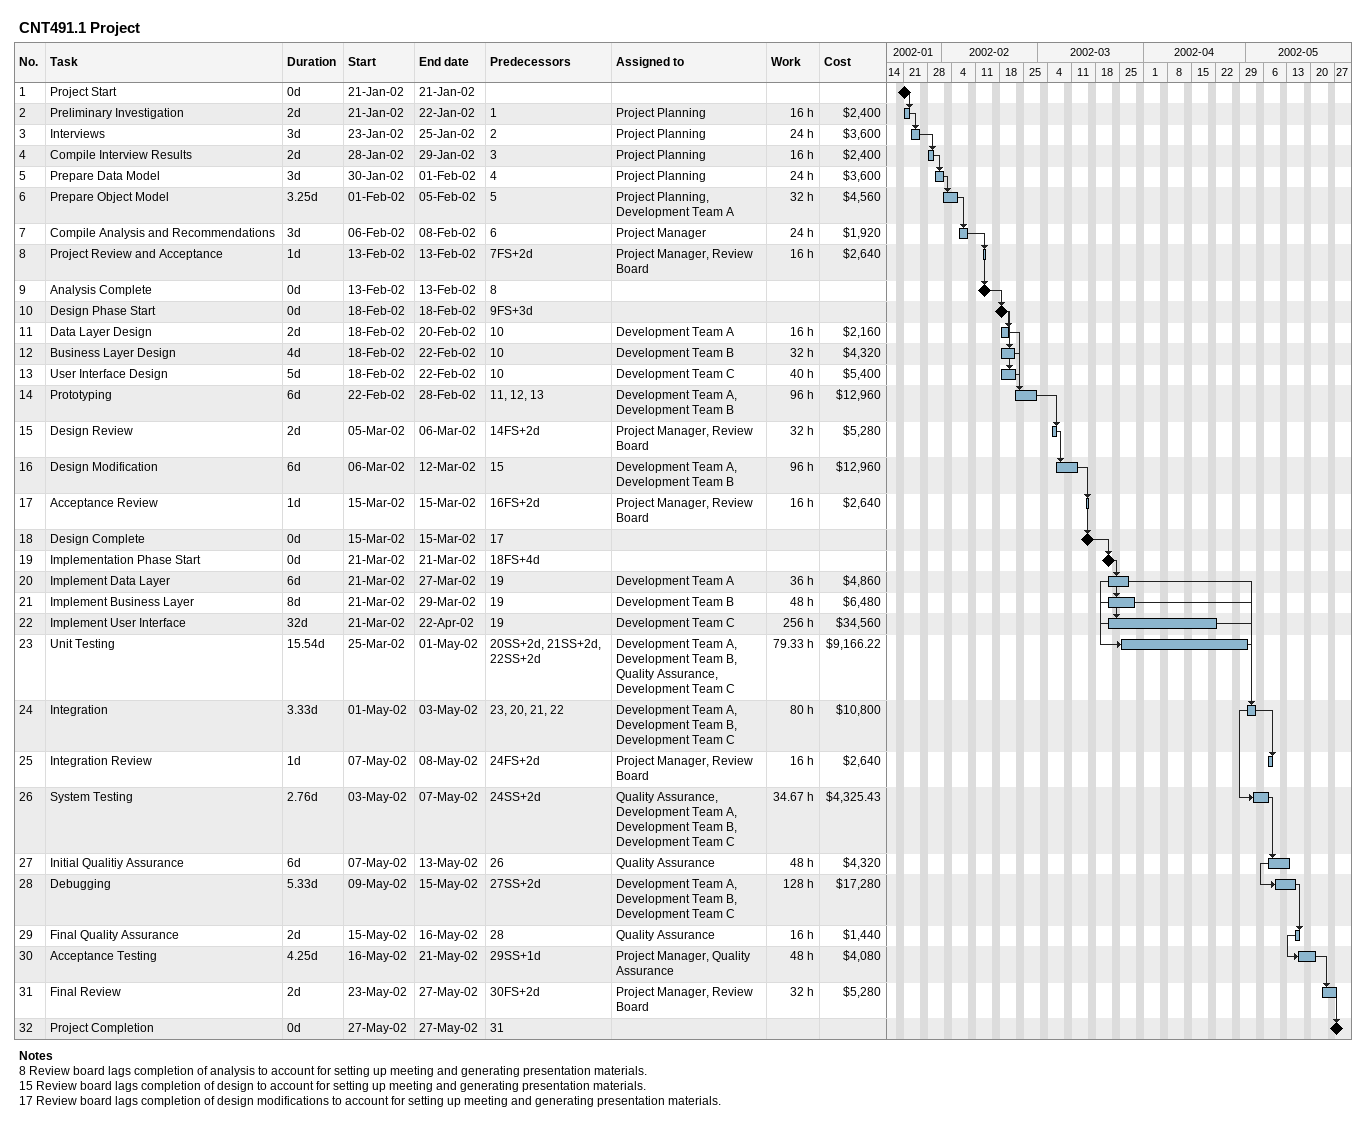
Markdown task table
CNT491.1 Project

| ID | Task | Duration | Start | Finish | Predecessors | Resources | Work (h) | Cost ($) |
|---|---|---|---|---|---|---|---|---|
| 1 | Project Start | 0d | 2002-01-21 | 2002-01-21 |  |  |  |  |
| 2 | Preliminary Investigation | 2d | 2002-01-21 | 2002-01-22 | 1 | Project Planning | 16 | 2400 |
| 3 | Interviews | 3d | 2002-01-23 | 2002-01-25 | 2 | Project Planning | 24 | 3600 |
| 4 | Compile Interview Results | 2d | 2002-01-28 | 2002-01-29 | 3 | Project Planning | 16 | 2400 |
| 5 | Prepare Data Model | 3d | 2002-01-30 | 2002-02-01 | 4 | Project Planning | 24 | 3600 |
| 6 | Prepare Object Model | 3.25d | 2002-02-01 | 2002-02-05 | 5 | Project Planning, Development Team A | 32 | 4560 |
| 7 | Compile Analysis and Recommendations | 3d | 2002-02-06 | 2002-02-08 | 6 | Project Manager | 24 | 1920 |
| 8 | Project Review and Acceptance | 1d | 2002-02-13 | 2002-02-13 | 7FS+2d | Project Manager, Review Board | 16 | 2640 |
| 9 | Analysis Complete | 0d | 2002-02-13 | 2002-02-13 | 8 |  |  |  |
| 10 | Design Phase Start | 0d | 2002-02-18 | 2002-02-18 | 9FS+3d |  |  |  |
| 11 | Data Layer Design | 2d | 2002-02-18 | 2002-02-20 | 10 | Development Team A | 16 | 2160 |
| 12 | Business Layer Design | 4d | 2002-02-18 | 2002-02-22 | 10 | Development Team B | 32 | 4320 |
| 13 | User Interface Design | 5d | 2002-02-18 | 2002-02-22 | 10 | Development Team C | 40 | 5400 |
| 14 | Prototyping | 6d | 2002-02-22 | 2002-02-28 | 11, 12, 13 | Development Team A, Development Team B | 96 | 12960 |
| 15 | Design Review | 2d | 2002-03-05 | 2002-03-06 | 14FS+2d | Project Manager, Review Board | 32 | 5280 |
| 16 | Design Modification | 6d | 2002-03-06 | 2002-03-12 | 15 | Development Team A, Development Team B | 96 | 12960 |
| 17 | Acceptance Review | 1d | 2002-03-15 | 2002-03-15 | 16FS+2d | Project Manager, Review Board | 16 | 2640 |
| 18 | Design Complete | 0d | 2002-03-15 | 2002-03-15 | 17 |  |  |  |
| 19 | Implementation Phase Start | 0d | 2002-03-21 | 2002-03-21 | 18FS+4d |  |  |  |
| 20 | Implement Data Layer | 6d | 2002-03-21 | 2002-03-27 | 19 | Development Team A | 36 | 4860 |
| 21 | Implement Business Layer | 8d | 2002-03-21 | 2002-03-29 | 19 | Development Team B | 48 | 6480 |
| 22 | Implement User Interface | 32d | 2002-03-21 | 2002-04-22 | 19 | Development Team C | 256 | 34560 |
| 23 | Unit Testing | 15.54d | 2002-03-25 | 2002-05-01 | 20SS+2d, 21SS+2d, 22SS+2d | Development Team A, Development Team B, Quality Assurance, Development Team C | 79.33 | 9166.22 |
| 24 | Integration | 3.33d | 2002-05-01 | 2002-05-03 | 23, 20, 21, 22 | Development Team A, Development Team B, Development Team C | 80 | 10800 |
| 25 | Integration Review | 1d | 2002-05-07 | 2002-05-08 | 24FS+2d | Project Manager, Review Board | 16 | 2640 |
| 26 | System Testing | 2.76d | 2002-05-03 | 2002-05-07 | 24SS+2d | Quality Assurance, Development Team A, Development Team B, Development Team C | 34.67 | 4325.43 |
| 27 | Initial Qualitiy Assurance | 6d | 2002-05-07 | 2002-05-13 | 26 | Quality Assurance | 48 | 4320 |
| 28 | Debugging | 5.33d | 2002-05-09 | 2002-05-15 | 27SS+2d | Development Team A, Development Team B, Development Team C | 128 | 17280 |
| 29 | Final Quality Assurance | 2d | 2002-05-15 | 2002-05-16 | 28 | Quality Assurance | 16 | 1440 |
| 30 | Acceptance Testing | 4.25d | 2002-05-16 | 2002-05-21 | 29SS+1d | Project Manager, Quality Assurance | 48 | 4080 |
| 31 | Final Review | 2d | 2002-05-23 | 2002-05-27 | 30FS+2d | Project Manager, Review Board | 32 | 5280 |
| 32 | Project Completion | 0d | 2002-05-27 | 2002-05-27 | 31 |  |  |  |

Notes
- 8: Review board lags completion of analysis to account for setting up meeting and generating presentation materials.
- 15: Review board lags completion of design to account for setting up meeting and generating presentation materials.
- 17: Review board lags completion of design modifications to account for setting up meeting and generating presentation materials.
